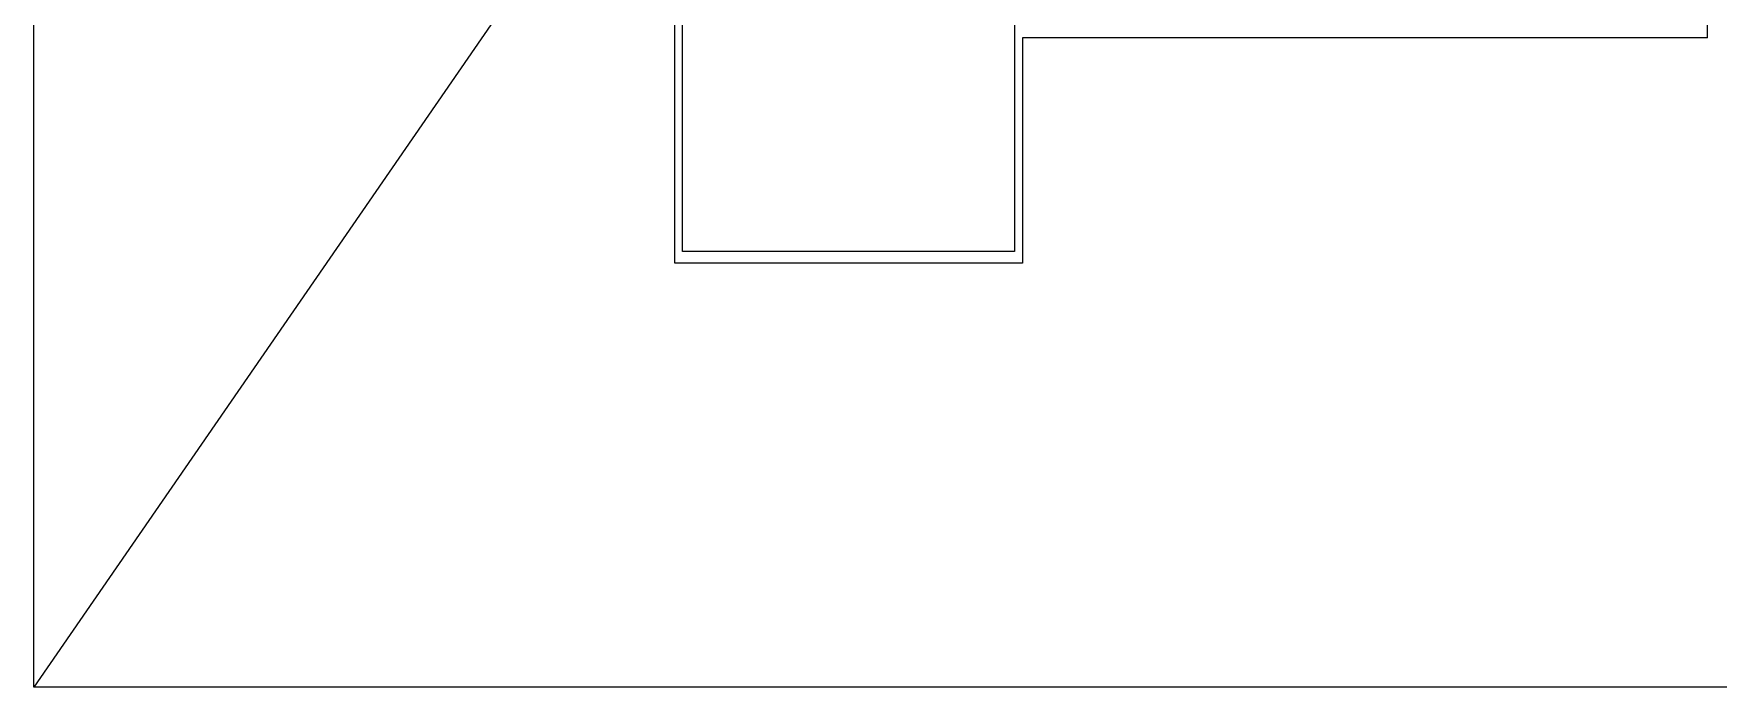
# Model space of a CAD drawing. Header units: millimetres. Extents: x 58411 to 366943, y -302717 to -95300.
# Drawn here: x 58411 to 121890, y -247111 to -222485 of the extents above; entities that cross this region are included whole.
import ezdxf

# ---------------------------------------------------------------- set-up
doc = ezdxf.new("R2010")
doc.units = ezdxf.units.MM
doc.header["$LTSCALE"] = 1000
for name, color, linetype in [('A-Des-Rel', 6, 'Continuous'), ('A-Mur-Nuevo', 5, 'Continuous'), ('A-Muros', 3, 'Continuous')]:
    doc.layers.add(name, color=color, linetype=linetype)

msp = doc.modelspace()

# ---------------------------------------------------------------- linework, layer by layer
at = {"layer": 'A-Des-Rel', "ltscale": 500}
msp.add_lwpolyline([(58411.394, -107213.581), (154941.668, -107213.581), (154941.668, -247111.305), (58411.394, -247111.305)], close=True, dxfattribs=at)
at = {"layer": 'A-Mur-Nuevo', "ltscale": 500}
msp.add_lwpolyline([(154941.668, -107213.581), (58411.394, -247111.305)], dxfattribs=at)
at = {"layer": 'A-Muros'}
for p, q in [((82565.496, -231135.582), (82565.496, -201015.582)), ((82865.496, -230685.582), (82865.496, -218754.619)), ((95366.628, -218794.619), (95366.628, -230685.582)), ((95666.628, -222634.619), (95666.628, -231135.582)), ((95366.628, -230685.582), (82865.496, -230685.582)), ((95666.628, -231135.582), (82565.496, -231135.582))]:
    msp.add_line(p, q, dxfattribs=at)
for points in [[(121486.628, -222634.619), (121486.628, -221734.619)], [(121486.628, -222634.619), (95666.628, -222634.619)]]:
    msp.add_lwpolyline(points, dxfattribs=at)

doc.saveas('drawing.dxf')
